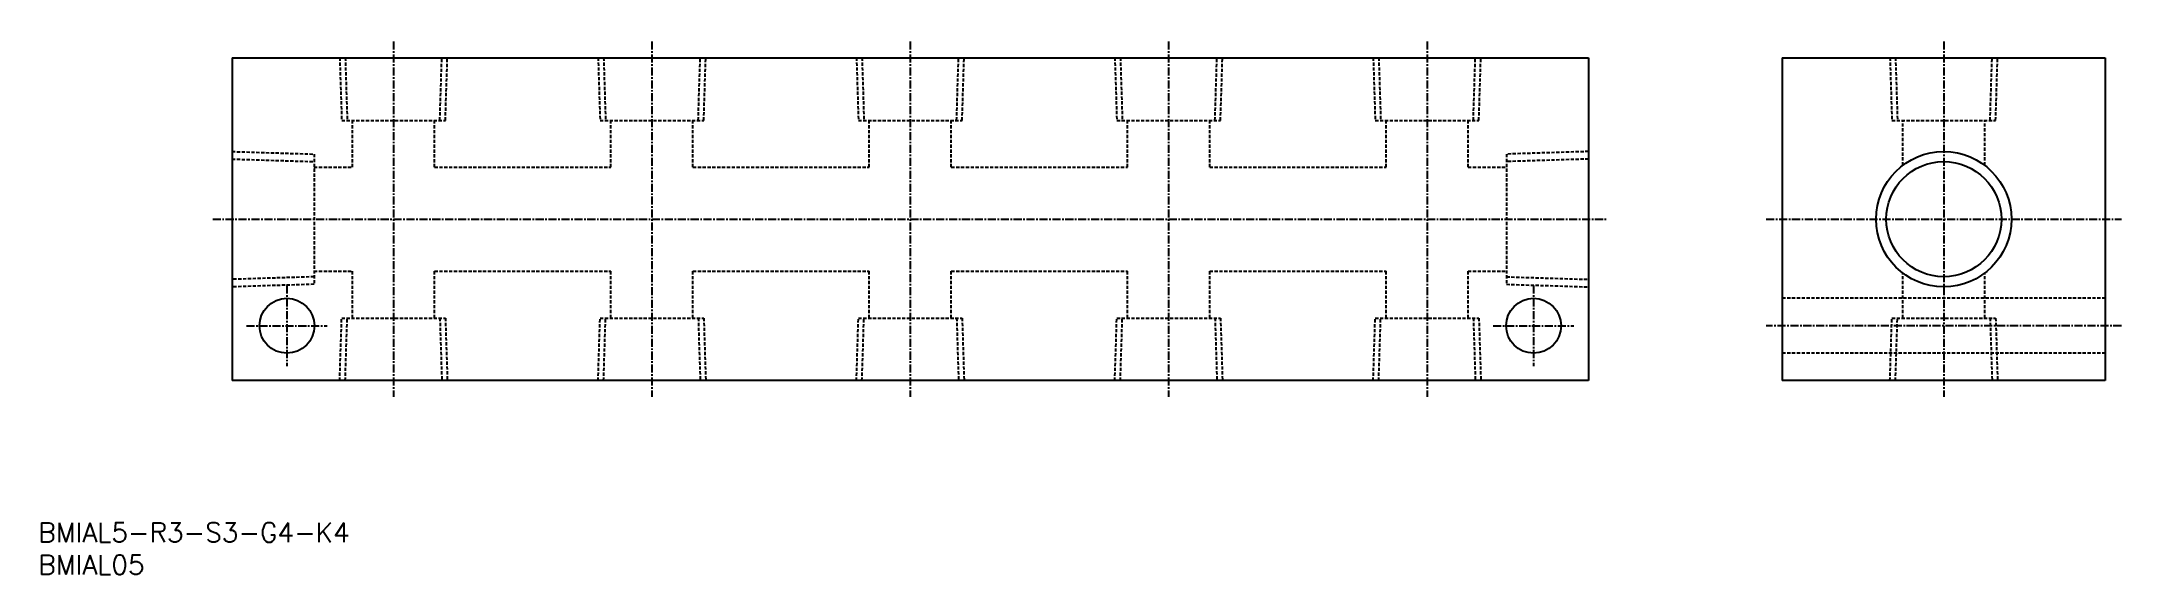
# Model space of a CAD drawing. Extents: x 1 to 323, y 0 to 82.
import ezdxf

# ---------------------------------------------------------------- set-up
doc = ezdxf.new("R2010")
doc.units = 0
doc.linetypes.add('CENTER', pattern=[2, 1.25, -0.25, 0.25, -0.25])
doc.linetypes.add('DASHED', pattern=[0.75, 0.5, -0.25])
doc.layers.get('0').update_dxf_attribs({"linetype": 'CONTINUOUS'})
doc.layers.add('CENTER', color=1, linetype='CENTER')
doc.styles.get("Standard").update_dxf_attribs({"font": 'txt.shx'})

# ---------------------------------------------------------------- blocks, each defined once
blk = doc.blocks.new('*U16')
at = {"color": 7, "linetype": 'CONTINUOUS'}
blk.add_text('BMIAL05', height=3, dxfattribs=at).set_placement((0, 0))
blk = doc.blocks.new('*U17')
at = {"color": 7, "linetype": 'CONTINUOUS'}
blk.add_text('BMIAL5-R3-S3-G4-K4', height=3, dxfattribs=at).set_placement((0, 5))

msp = doc.modelspace()

# ---------------------------------------------------------------- linework, layer by layer
at = {"color": 7, "linetype": 'CONTINUOUS'}
for p, q in [((30, 80), (240, 80)), ((30, 80), (30, 30)), ((240, 80), (240, 30)), ((270, 80), (270, 30)), ((270, 80), (320, 80)), ((320, 80), (320, 30)), ((240, 30), (30, 30)), ((320, 30), (270, 30))]:
    msp.add_line(p, q, dxfattribs=at)
at = {"color": 3, "linetype": 'DASHED'}
for p, q in [((46.669, 80), (46.972125, 70.3)), ((47.525, 80), (47.828125, 70.3)), ((62.171875, 70.3), (62.475, 80)), ((63.027875, 70.3), (63.331, 80)), ((86.669, 80), (86.972125, 70.3)), ((87.525, 80), (87.828125, 70.3)), ((102.171875, 70.3), (102.475, 80)), ((103.027875, 70.3), (103.331, 80)), ((126.669, 80), (126.972125, 70.3)), ((127.525, 80), (127.828125, 70.3)), ((142.171875, 70.3), (142.475, 80)), ((143.027875, 70.3), (143.331, 80)), ((166.669, 80), (166.972125, 70.3)), ((167.525, 80), (167.828125, 70.3)), ((182.171875, 70.3), (182.475, 80)), ((183.027875, 70.3), (183.331, 80)), ((206.669, 80), (206.972125, 70.3)), ((207.525, 80), (207.828125, 70.3)), ((222.171875, 70.3), (222.475, 80)), ((223.027875, 70.3), (223.331, 80)), ((286.669, 80), (286.972125, 70.3)), ((287.525, 80), (287.828125, 70.3)), ((302.171875, 70.3), (302.475, 80)), ((303.027875, 70.3), (303.331, 80)), ((46.972125, 70.3), (63.027875, 70.3)), ((48.65, 63.05), (48.65, 70.3)), ((61.35, 63.05), (61.35, 70.3)), ((86.972125, 70.3), (103.027875, 70.3)), ((88.65, 63.05), (88.65, 70.3)), ((101.35, 63.05), (101.35, 70.3)), ((126.972125, 70.3), (143.027875, 70.3)), ((128.65, 63.05), (128.65, 70.3)), ((141.35, 63.05), (141.35, 70.3)), ((166.972125, 70.3), (183.027875, 70.3)), ((168.65, 63.05), (168.65, 70.3)), ((181.35, 63.05), (181.35, 70.3)), ((206.972125, 70.3), (223.027875, 70.3)), ((208.65, 63.05), (208.65, 70.3)), ((221.35, 63.05), (221.35, 70.3)), ((286.972125, 70.3), (303.027875, 70.3)), ((288.65, 63.333997), (288.65, 70.3)), ((301.35, 63.333997), (301.35, 70.3)), ((30, 65.4775), (42.7, 65.080625)), ((42.7, 65.080625), (42.7, 44.919375)), ((240, 65.4775), (227.3, 65.080625)), ((227.3, 65.080625), (227.3, 44.919375)), ((30, 64.3155), (42.7, 63.918625)), ((42.7, 63.05), (48.65, 63.05)), ((61.35, 63.05), (88.65, 63.05)), ((101.35, 63.05), (128.65, 63.05)), ((141.35, 63.05), (168.65, 63.05)), ((181.35, 63.05), (208.65, 63.05)), ((221.35, 63.05), (227.3, 63.05)), ((240, 64.3155), (227.3, 63.918625)), ((42.7, 46.081375), (30, 45.6845)), ((42.7, 46.95), (48.65, 46.95)), ((48.65, 39.7), (48.65, 46.95)), ((61.35, 39.7), (61.35, 46.95)), ((61.35, 46.95), (88.65, 46.95)), ((88.65, 39.7), (88.65, 46.95)), ((101.35, 39.7), (101.35, 46.95)), ((101.35, 46.95), (128.65, 46.95)), ((128.65, 39.7), (128.65, 46.95)), ((141.35, 39.7), (141.35, 46.95)), ((141.35, 46.95), (168.65, 46.95)), ((168.65, 39.7), (168.65, 46.95)), ((181.35, 39.7), (181.35, 46.95)), ((181.35, 46.95), (208.65, 46.95)), ((208.65, 39.7), (208.65, 46.95)), ((221.35, 39.7), (221.35, 46.95)), ((221.35, 46.95), (227.3, 46.95)), ((227.3, 46.081375), (240, 45.6845)), ((288.65, 39.7), (288.65, 46.666003)), ((301.35, 39.7), (301.35, 46.666003)), ((42.7, 44.919375), (30, 44.5225)), ((227.3, 44.919375), (240, 44.5225)), ((320, 42.75), (270, 42.75)), ((46.669, 30), (46.972125, 39.7)), ((46.972125, 39.7), (63.027875, 39.7)), ((47.525, 30), (47.828125, 39.7)), ((62.171875, 39.7), (62.475, 30)), ((63.027875, 39.7), (63.331, 30)), ((86.669, 30), (86.972125, 39.7)), ((86.972125, 39.7), (103.027875, 39.7)), ((87.525, 30), (87.828125, 39.7)), ((102.171875, 39.7), (102.475, 30)), ((103.027875, 39.7), (103.331, 30)), ((126.669, 30), (126.972125, 39.7)), ((126.972125, 39.7), (143.027875, 39.7)), ((127.525, 30), (127.828125, 39.7)), ((142.171875, 39.7), (142.475, 30)), ((143.027875, 39.7), (143.331, 30)), ((166.669, 30), (166.972125, 39.7)), ((166.972125, 39.7), (183.027875, 39.7)), ((167.525, 30), (167.828125, 39.7)), ((182.171875, 39.7), (182.475, 30)), ((183.027875, 39.7), (183.331, 30)), ((206.669, 30), (206.972125, 39.7)), ((206.972125, 39.7), (223.027875, 39.7)), ((207.525, 30), (207.828125, 39.7)), ((222.171875, 39.7), (222.475, 30)), ((223.027875, 39.7), (223.331, 30)), ((286.669, 30), (286.972125, 39.7)), ((286.972125, 39.7), (303.027875, 39.7)), ((287.525, 30), (287.828125, 39.7)), ((302.171875, 39.7), (302.475, 30)), ((303.027875, 39.7), (303.331, 30)), ((320, 34.25), (270, 34.25))]:
    msp.add_line(p, q, dxfattribs=at)
at = {"color": 3, "linetype": 'CONTINUOUS'}
msp.add_circle((295, 55), 10.4775, dxfattribs=at)
at = {"color": 7, "linetype": 'CONTINUOUS'}
for centre, radius in [((295, 55), 8.918625), ((38.5, 38.5), 4.25), ((231.5, 38.5), 4.25)]:
    msp.add_circle(centre, radius, dxfattribs=at)
at = {"layer": 'CENTER', "color": 1, "linetype": 'CENTER'}
for p, q in [((55, 82.5), (55, 27.5)), ((95, 82.5), (95, 27.5)), ((135, 82.5), (135, 27.5)), ((175, 82.5), (175, 27.5)), ((215, 82.5), (215, 27.5)), ((295, 82.5), (295, 27.5)), ((27, 55), (243, 55)), ((267.5, 55), (322.5, 55)), ((38.5, 44.75), (38.5, 32.25)), ((231.5, 44.75), (231.5, 32.25)), ((32.25, 38.5), (44.75, 38.5)), ((225.25, 38.5), (237.75, 38.5)), ((322.5, 38.5), (267.5, 38.5))]:
    msp.add_line(p, q, dxfattribs=at)

# ---------------------------------------------------------------- block references
at = {"color": 7, "linetype": 'CONTINUOUS'}
for name in ['*U17', '*U16']:
    msp.add_blockref(name, (0, 0), dxfattribs=at)

doc.saveas('drawing.dxf')
